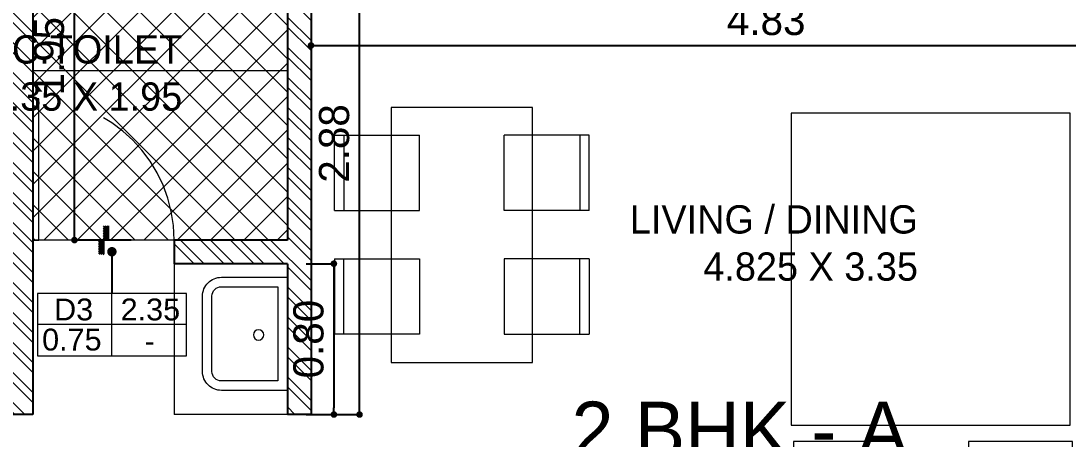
# Model space of a CAD drawing. Header units: metres. Extents: x 494 to 1845, y -666 to 1061.
# Drawn here: x 1412.39 to 1413.098, y 295.124 to 295.407 of the extents above; entities that cross this region are included whole.
import ezdxf
from ezdxf.enums import TextEntityAlignment as Align

# ---------------------------------------------------------------- set-up
doc = ezdxf.new("R2010")
doc.units = ezdxf.units.M
doc.header["$MEASUREMENT"] = 0
doc.linetypes.add('1', pattern=[0])
doc.linetypes.add('ACAD_ISO02W100', pattern=[15, 12, -3])
doc.layers.get('Defpoints').update_dxf_attribs({"color": 12})
for name, color, linetype, lineweight in [('A-Furniture', 8, 'Continuous', 13), ('A-Wall Hatch', 8, 'Continuous', 9), ('DIMENSION', 8, 'Continuous', 5), ('VDA-DOOR', 23, 'Continuous', 5), ('VDA-DW TAGS', 4, 'Continuous', 9), ('VDA-FURNITURE', 8, 'Continuous', 13), ('VDA-HATCH', 8, 'Continuous', 9), ('VDA-PLUMBING', 8, 'Continuous', 13), ('VDA-WALL', 250, 'Continuous', 25)]:
    doc.layers.add(name, color=color, linetype=linetype, lineweight=lineweight)
for name, color, linetype in [('COLUMN', 1, 'Continuous'), ('TILE DROP', 180, '1'), ('VDA-TEXT', 250, '1')]:
    doc.layers.add(name, color=color, linetype=linetype)
doc.styles.add('arial', font='arial.ttf', dxfattribs={"height": 0.3})
doc.styles.add('RS', font='GOTHIC.TTF')
doc.styles.get("Standard").update_dxf_attribs({"font": 'arial.ttf'})
doc.dimstyles.new('SMALL-1', dxfattribs={"dimtxt": 0.16, "dimasz": 0.035, "dimexe": 0, "dimexo": 0.1, "dimgap": 0.05, "dimtad": 1, "dimzin": 0, "dimdsep": 46, "dimtxsty": 'RS', "dimblk": 'DOT', "dimcen": 2.5, "dimclrd": 256, "dimclre": 256, "dimclrt": 5, "dimadec": 0, "dimazin": 0, "dimtfac": 1, "dimtdec": 3, "dimtofl": 0, "dimtmove": 0, "dimatfit": 3, "dimfxl": 0, "dimtolj": 1, "dimtzin": 0, "dimarcsym": 0})
pattern_1 = [(135.0000000000001, (-4.440892098500626e-16, 0.375), (-0.004419417382415919, -0.004419417382415927), [])]

# ---------------------------------------------------------------- blocks, each defined once
blk = doc.blocks.new('zw$DD4')
at = {"layer": 'A-Furniture', "extrusion": (1.204778837184228e-06, -1.515233374796364e-06, 0.9999999999981264)}
for p, q in [((0.300014647655189, 1.352509115007706), (0.2999982098117471, 9.115203283727169e-06)), ((1.050014647655189, 1.352499999920838), (0.300014647655189, 1.352509115007706)), ((1.049998209811747, 0), (1.050014647655189, 1.352499999920838)), ((7.973052561283112e-06, 0.8033122207270935), (1.283455640077591e-05, 1.203312220750377)), ((0.4500128347426653, 1.203306751791388), (1.283455640077591e-05, 1.203312220750377)), ((0.05001283437013626, 1.203311613062397), (0.05000797286629677, 0.8033116131555289)), ((0.4500079732388258, 0.8033067517681047), (0.4500128347426653, 1.203306751791388)), ((0.9000079724937677, 0.8033012826927006), (0.9000128349289298, 1.203301282599568)), ((0.9000128349289298, 1.203301282599568), (1.350012834183872, 1.203295813407749)), ((1.300012834370136, 1.203296421095729), (1.300007972866297, 0.8032964210724458)), ((1.350007972680032, 0.8032958133844659), (1.350012834183872, 1.203295813407749)), ((7.973052561283112e-06, 0.8033122207270935), (0.4500079732388258, 0.8033067517681047)), ((1.350007972680032, 0.8032958132680506), (0.9000079724937677, 0.8033012826927006)), ((4.861503839492798e-06, 0.5473109191516414), (0, 0.1473109192447737)), ((4.861503839492798e-06, 0.5473109192680568), (0.450004861690104, 0.547305449959822)), ((0.04999999981373549, 0.1473103115567937), (0.05000486224889755, 0.5473103114636615)), ((0.450004861690104, 0.547305449959822), (0.4500000001862645, 0.1473054499365389)), ((0.9000048618763685, 0.5472999807680026), (0.900000000372529, 0.1472999808611348)), ((1.35000486113131, 0.5472945119254291), (0.9000048618763685, 0.5472999807680026)), ((1.299999999813735, 0.147295119590126), (1.300004861317575, 0.5472951194969937)), ((1.35000486113131, 0.5472945118090138), (1.350000000558794, 0.147294511902146)), ((0, 0.1473109192447737), (0.4500000001862645, 0.1473054499365389)), ((1.350000000558794, 0.147294511902146), (0.900000000372529, 0.1472999808611348)), ((0.2999982098117471, 9.115203283727169e-06), (1.049998209811747, 0))]:
    blk.add_line(p, q, dxfattribs=at)
blk = doc.blocks.new('zw$FFF1')
at = {"layer": 'A-Furniture', "color": 8, "extrusion": (1.515233374942575e-06, 1.204778837000339e-06, 0.9999999999981264)}
for p, q in [((0.6212500063702464, 2.488734973128885), (0.6212433241307735, 1.938893890124746)), ((1.371250006370246, 2.488725858158432), (0.6212500063702464, 2.488734973128885)), ((1.371243322268128, 1.938725731684826), (1.371250006370246, 2.488725858158432)), ((1.548996269702911, 2.488723697606474), (1.548989587463439, 1.938882614485919)), ((2.298996269702911, 2.488714582519606), (1.548996269702911, 2.488723697606474)), ((2.298989585600793, 1.938714456046), (2.298996269702911, 2.488714582519606)), ((0.7212487906217575, 2.388733757776208), (0.7212421065196395, 1.838733757613227)), ((1.271248790435493, 2.38872707344126), (0.7212487906217575, 2.388733757776208)), ((1.271242106333375, 1.838727073278278), (1.271248790435493, 2.38872707344126)), ((1.648995053954422, 2.388722482253797), (1.648988369852304, 1.838722482090816)), ((2.198995053768158, 2.388715797802433), (1.648995053954422, 2.388722482253797)), ((2.19898836966604, 1.838715797755867), (2.198995053768158, 2.388715797802433)), ((0.6212433241307735, 1.938893890124746), (0.7214021123945713, 1.938733629649505)), ((0.7214021123945713, 1.938733629649505), (0.7212433218955994, 1.93873363151215)), ((1.271243321709335, 1.938726946944371), (1.371243322268128, 1.938725731568411)), ((1.548989587463439, 1.938882614485919), (1.649148375727236, 1.938722354010679)), ((1.649148375727236, 1.938722354010679), (1.648989585228264, 1.938722355989739)), ((2.198989585042, 1.93871567142196), (2.298989584669471, 1.938714456046)), ((0.7212421065196395, 1.838733757613227), (1.271242106333375, 1.838727073278278)), ((1.648988369852304, 1.838722482090816), (2.19898836966604, 1.838715797755867))]:
    blk.add_line(p, q, dxfattribs=at)
at = {"layer": 'A-Furniture', "color": 8, "extrusion": (1.515233371707305e-06, -1.204778841069292e-06, 0.9999999999981264)}
for p, q in [((0.5500000007450581, 1.850006682798266), (9.313225746154785e-10, 1.849999999860302)), ((0, 1.849999999860302), (2.24793329834938e-05, 0)), ((0.5500012151896954, 1.750006682821549), (0.5500000007450581, 1.850006682798266)), ((0.1000012140721083, 1.750001214910299), (0.1000212645158172, 0.1000012150034308)), ((0.6500012148171663, 1.750007897731848), (0.1000012150034308, 1.750001214910299)), ((0.6500212643295527, 0.1000078979413956), (0.6500012148171663, 1.750007897731848)), ((0.6500078989192843, 1.200007897801697), (0.1000078991055489, 1.200001214980148)), ((0.6500145820900798, 0.6500078978715464), (0.1000145813450217, 0.650001215049997)), ((0.6500212643295527, 0.1000078979413956), (0.1000212645158172, 0.1000012150034308)), ((0.5500224800780416, 6.68293796479702e-06), (0.5500212647020817, 0.1000066829146817)), ((0.5500224800780416, 6.68293796479702e-06), (2.24793329834938e-05, 0))]:
    blk.add_line(p, q, dxfattribs=at)
at = {"layer": 'A-Furniture', "color": 8, "extrusion": (1.515233371707305e-06, -1.204778841069291e-06, 0.9999999999981264)}
for p, q in [((2.212546726688743, 1.752808351884596), (0.7327740155160427, 1.752790371072479)), ((0.7327740155160427, 1.752790371072479), (0.7327941320836544, 0.09728157555218786)), ((2.212566843256354, 0.09729955636430532), (2.212546726688743, 1.752808351884596)), ((0.7327941320836544, 0.09728157555218786), (2.212566843256354, 0.09729955636430532))]:
    blk.add_line(p, q, dxfattribs=at)
blk = doc.blocks.new('zw$FB86')
at = {"layer": 'VDA-FURNITURE'}
for points in [[(0, 0.4500000000007276), (0, 0.1000000000003638, 0.4142135623890781), (0.09999999999854481, 0), (0.5, 0, 0.4142135623784227), (0.5999999999985448, 0.1000000000003638), (0.5999999999985448, 0.4500000000007276)], [(0.05000000000291038, 0.4000000000014552), (0.05000000000291038, 0.09999999999672582, 0.4142135623730954), (0.09999999999854481, 0.0499999999992724), (0.5, 0.0499999999992724, 0.4142135623730952), (0.5499999999956344, 0.09999999999854481), (0.5499999999956344, 0.4000000000014552)]]:
    blk.add_lwpolyline(points, format="xyb", close=True, dxfattribs=at)
blk.add_circle((0.2941563244385179, 0.2973085056728451), 0.02777948606671998, dxfattribs=at)
blk = doc.blocks.new('_Dot')
at = {"color": 0, "linetype": 'ByBlock', "lineweight": -2}
blk.add_line((-0.5, 0), (-1, 0), dxfattribs=at)
at = {"color": 0, "linetype": 'ByBlock', "const_width": 0.5}
blk.add_lwpolyline([(-0.25, 0, 1), (0.25, 0, 1)], format="xyb", close=True, dxfattribs=at)
blk = doc.blocks.new('*D415')
at = {"layer": 'Defpoints', "color": 0, "transparency": 16777216}
for p in [(2.161170617069502, -1.580828684596781), (3.290036736101229, -1.580828684596781), (3.290036736101229, -3.53082868459677)]:
    blk.add_point(p, dxfattribs=at)
at = {"layer": 'DIMENSION', "lineweight": -2, "transparency": 16777216}
for p, q in [((2.461170617069501, -1.580828684596781), (2.161170617069502, -1.580828684596781)), ((2.161170617069502, -3.49582868459677), (2.161170617069502, -1.615828684596781)), ((2.461170617069501, -3.53082868459677), (2.161170617069502, -3.53082868459677))]:
    blk.add_line(p, q, dxfattribs=at)
at = {"layer": 'DIMENSION', "lineweight": -2, "transparency": 16777216, "xscale": 0.035, "yscale": 0.035, "zscale": 0.035}
for p, rotation in [((2.161170617069502, -1.580828684596781), 90), ((2.161170617069502, -3.53082868459677), 270)]:
    blk.add_blockref('_Dot', p, dxfattribs=dict(at, rotation=rotation))
at = {"layer": 'DIMENSION', "color": 5, "transparency": 16777216, "insert": (2.027146143921983, -2.555828684596776), "char_height": 0.16, "attachment_point": 5, "rotation": 90, "style": 'RS'}
blk.add_mtext('\\A1;1.95', dxfattribs=at)
blk = doc.blocks.new('0.75M D')
at = {"layer": 'VDA-DOOR'}
for p, q in [((1526.509995614187, 329.5012788683285), (1526.478352412193, 329.5012788683285)), ((1526.478352412193, 329.5012788683285), (1526.478352412193, 328.7518346103166)), ((1526.509995614187, 328.7518346103166), (1526.509995614187, 329.5012788683285)), ((1526.478352412193, 328.7518346103166), (1526.509995614187, 328.7518346103166))]:
    blk.add_line(p, q, dxfattribs=at)
at = {"layer": 'VDA-DOOR', "linetype": 'ACAD_ISO02W100', "ltscale": 0.01}
blk.add_arc((1526.478352412193, 328.7512786623503), 0.7500002060525184, 0.04247130742754696, 90, dxfattribs=at)
blk = doc.blocks.new('*D433')
at = {"layer": 'Defpoints', "color": 0, "transparency": 16777216}
for p in [(3.415036736101229, -1.580828684596781), (8.240036736101274, -1.580828684596781), (8.240036736101274, -2.498410855820623)]:
    blk.add_point(p, dxfattribs=at)
at = {"layer": 'DIMENSION', "lineweight": -2, "transparency": 16777216}
for p, q in [((3.415036736101229, -2.198410855820623), (3.415036736101229, -2.498410855820623)), ((8.240036736101274, -2.198410855820623), (8.240036736101274, -2.498410855820623)), ((3.450036736101229, -2.498410855820623), (8.205036736101274, -2.498410855820623))]:
    blk.add_line(p, q, dxfattribs=at)
at = {"layer": 'DIMENSION', "lineweight": -2, "transparency": 16777216, "xscale": 0.035, "yscale": 0.035, "zscale": 0.035, "rotation": 180}
blk.add_blockref('_Dot', (3.415036736101229, -2.498410855820623), dxfattribs=at)
at = {"layer": 'DIMENSION', "lineweight": -2, "transparency": 16777216, "xscale": 0.035, "yscale": 0.035, "zscale": 0.035}
blk.add_blockref('_Dot', (8.240036736101274, -2.498410855820623), dxfattribs=at)
at = {"layer": 'DIMENSION', "color": 5, "transparency": 16777216, "insert": (5.827536736101138, -2.364386382673104), "char_height": 0.16, "attachment_point": 5, "style": 'RS'}
blk.add_mtext('\\A1;4.83', dxfattribs=at)
blk = doc.blocks.new('*D436')
at = {"layer": 'Defpoints', "color": 0, "transparency": 16777216}
for p in [(3.415036736101229, -1.580828684596781), (3.672161798546767, -1.580828684596781), (3.415036736101229, -4.455828684596781)]:
    blk.add_point(p, dxfattribs=at)
at = {"layer": 'DIMENSION', "lineweight": -2, "transparency": 16777216}
for p, q in [((3.515036736101229, -1.580828684596781), (3.672161798546767, -1.580828684596781)), ((3.672161798546767, -4.420828684596781), (3.672161798546767, -1.615828684596781)), ((3.515036736101229, -4.455828684596781), (3.672161798546767, -4.455828684596781))]:
    blk.add_line(p, q, dxfattribs=at)
at = {"layer": 'DIMENSION', "lineweight": -2, "transparency": 16777216, "xscale": 0.035, "yscale": 0.035, "zscale": 0.035}
for p, rotation in [((3.672161798546767, -1.580828684596781), 90), ((3.672161798546767, -4.455828684596781), 270)]:
    blk.add_blockref('_Dot', p, dxfattribs=dict(at, rotation=rotation))
at = {"layer": 'DIMENSION', "color": 5, "transparency": 16777216, "insert": (3.538137325399249, -3.018328684596781), "char_height": 0.16, "attachment_point": 5, "rotation": 90, "style": 'RS'}
blk.add_mtext('\\A1;2.88', dxfattribs=at)
blk = doc.blocks.new('*D437')
at = {"layer": 'Defpoints', "color": 0, "transparency": 16777216}
for p in [(3.290036736101229, -3.65582868459677), (3.290036736101229, -4.455828684596781), (3.536221782483608, -4.455828684596781)]:
    blk.add_point(p, dxfattribs=at)
at = {"layer": 'DIMENSION', "lineweight": -2, "transparency": 16777216}
for p, q in [((3.390036736101229, -3.65582868459677), (3.536221782483608, -3.65582868459677)), ((3.536221782483608, -3.69082868459677), (3.536221782483608, -4.420828684596781)), ((3.390036736101229, -4.455828684596781), (3.536221782483608, -4.455828684596781))]:
    blk.add_line(p, q, dxfattribs=at)
at = {"layer": 'DIMENSION', "lineweight": -2, "transparency": 16777216, "xscale": 0.035, "yscale": 0.035, "zscale": 0.035}
for p, rotation in [((3.536221782483608, -3.65582868459677), 90), ((3.536221782483608, -4.455828684596781), 270)]:
    blk.add_blockref('_Dot', p, dxfattribs=dict(at, rotation=rotation))
at = {"layer": 'DIMENSION', "color": 5, "transparency": 16777216, "insert": (3.402197309336089, -4.055828684596747), "char_height": 0.16, "attachment_point": 5, "rotation": 90, "style": 'RS'}
blk.add_mtext('\\A1;0.80', dxfattribs=at)
blk = doc.blocks.new('D3 F')
at = {"layer": 'VDA-DW TAGS'}
for p, q in [((1526.935698725297, 319.900243490464), (1526.935698725297, 320.2311180801943)), ((1527.330438929049, 320.0656807853292), (1526.540698725297, 320.0656807853292))]:
    blk.add_line(p, q, dxfattribs=at)
blk.add_lwpolyline([(1527.330438929049, 320.2311180801943), (1526.540698725297, 320.2311180801943), (1526.540698725297, 319.900243490464), (1527.330438929049, 319.900243490464)], close=True, dxfattribs=at)
at = {"layer": 'VDA-DW TAGS', "char_height": 0.1159809851405905, "attachment_point": 8, "style": 'arial'}
for s, insert, width in [('D3', (1526.732992233722, 320.0863422047213), 0.2822932409837917), ('2.35', (1527.139815118083, 320.0863422047213), 0.2822932409837917), ('0.75', (1526.723475923491, 319.9265632193317), 0.275840167237977), ('-', (1527.135912967001, 319.9209049098562), 0.3661736348513708)]:
    blk.add_mtext(s, dxfattribs=dict(at, insert=insert, width=width))
blk = doc.blocks.new('TT-level diff-flat-14')
at = {"layer": 'TILE DROP'}
h = blk.add_hatch(dxfattribs=at)
h.set_pattern_fill('ANSI31', color=256, scale=0.05, angle=90.00000000000006, style=0)
h.set_pattern_definition(pattern_1)
h.paths.add_polyline_path([(-0.07499999999998863, 0.02500000000000568), (-0.07499999999998863, 0), (0, 0), (0, 0.02500000000000568)])
h = blk.add_hatch(dxfattribs=at)
h.set_pattern_fill('ANSI31', color=256, scale=0.05, angle=90.00000000000006, style=0)
h.set_pattern_definition(pattern_1)
h.paths.add_polyline_path([(0, 0), (0, -0.02500000000000568), (0.07499999999998863, -0.02500000000000568), (0.07499999999998863, 0)])
for points in [[(0, 0), (-0.07499999999998863, 0)], [(0.07499999999998863, -0.02500000000000568), (0, -0.02500000000000568), (0, 0), (-0.07499999999998863, 0)]]:
    blk.add_lwpolyline(points, dxfattribs=at)
blk = doc.blocks.new('AFDADSFADSF')
at = {"layer": 'A-Wall Hatch', "ltscale": 0.1}
h = blk.add_hatch(dxfattribs=at)
h.set_pattern_fill('ANSI32', color=256, scale=0.3, angle=270)
h.set_pattern_definition([(315, (5.06503673610132, -8.955828684596781), (0.07954951288348662, 0.07954951288348659), []), (315, (5.06503673610132, -9.008861693096776), (0.07954951288348662, 0.07954951288348659), [])])
h.paths.add_polyline_path([(3.290036736101229, 0.6441713154032414), (3.415036736101229, 0.6441713154032414), (3.415036736101229, 1.544171315403275), (6.765036736101365, 1.544171315403275), (6.765036736101365, -1.880828684596736), (5.515036736101365, -1.880828684596736), (5.515036736101365, -2.005828684596736), (7.240036736101274, -2.005828684596736), (7.240036736101274, -1.880828684596736), (6.890036736101365, -1.880828684596736), (6.890036736101365, -0.5308286845967132), (7.240036736101274, -0.5308286845967132), (7.240036736101274, -0.4058286845967132), (6.890036736101365, -0.4058286845967132), (6.890036736101365, 1.669171315403275), (3.290036736101229, 1.669171315403275)])
h.paths.add_polyline_path([(-1.30996326389868, -6.805828684596747), (-1.18496326389868, -6.805828684596747), (-1.184963263898683, 0.9441713154031959), (0.1650367361012286, 0.9441713154031959), (0.1650367361012286, -0.005828684596792755), (0.2900367361012286, -0.005828684596792755), (0.2900367361012286, 1.069171315403196), (-1.30996326389868, 1.069171315403196)])
h.paths.add_polyline_path([(-0.4349632638986805, -1.580828684596781), (1.81503673610132, -1.580828684596781), (1.81503673610132, -4.455828684596781), (1.94003673610132, -4.455828684596781), (1.94003673610132, -1.580828684596781), (2.31503673610132, -1.580828684596781), (2.31503673610132, -1.455828684596781), (0.2900367361012286, -1.455828684596781), (0.2900367361012286, -0.6058286845968155), (0.1650367361012286, -0.6058286845968155), (0.1650367361012286, -1.455828684596781), (-0.4349632638986805, -1.455828684596781)])
h.paths.add_polyline_path([(2.84003673610141, -5.480828684596759), (4.94003673610132, -5.480828684596759), (4.94003673610132, -8.955828684596781), (5.06503673610132, -8.955828684596781), (5.06503673610132, -5.355828684596759), (2.84003673610141, -5.355828684596759)])
h.paths.add_polyline_path([(7.365036736101274, -5.480828684596759), (7.365036736101274, -7.40582868459677), (7.490036736101274, -7.40582868459677), (7.490036736101274, -5.480828684596759), (8.365036736101274, -5.480828684596759), (8.365036736101274, -0.4058286845967132), (8.240036736101274, -0.4058286845967132), (8.240036736101274, -5.355828684596759), (7.365036736101274, -5.355828684596759)])
h.paths.add_polyline_path([(2.915036736101229, -1.580689237993226), (2.915036736101229, -1.455828684596781), (3.290036736101229, -1.455828684596781), (3.290036736101229, -0.5558286845968041), (3.415036736101229, -0.5558286845968041), (3.415036736101229, -1.455828684596781), (4.31503673610132, -1.455828684596781), (4.31503673610132, -2.005828684596793), (4.19003673610132, -2.005828684596793), (4.19003673610132, -1.580828684596781), (3.415036736101229, -1.580828684596781), (3.415036736101229, -4.455828684596781), (3.290036736101229, -4.455828684596781), (3.290036736101229, -3.65582868459677), (2.69003673610132, -3.65582868459677), (2.69003673610132, -3.53082868459677), (3.290036736101229, -3.53082868459677), (3.290036736101229, -1.580828684596781), (2.920939464753019, -1.580828684596781), (2.920939464753019, -1.580689237993226)])
h.paths.add_polyline_path([(1.215036736101319, -5.480828684596759), (1.81503673610132, -5.480828684596759), (1.81503673610132, -8.955828684596781), (1.94003673610132, -8.955828684596781), (1.94003673610132, -5.355828684596759), (1.215036736101319, -5.355828684596759)])
h.paths.add_polyline_path([(-1.18496326389868, -5.480828684596759), (-1.18496326389868, -5.355828684596759), (-0.5849632638986805, -5.355828684596759), (-0.5849632638986805, -5.480828684596759)])
h.paths.add_polyline_path([(6.865036736101274, -5.480828684596759), (6.865036736101274, -5.355828684596759), (7.365036736101274, -5.355828684596759), (7.365036736101274, -5.480828684596759)])
at = {"layer": 'VDA-HATCH'}
h = blk.add_hatch(dxfattribs=at)
h.set_pattern_fill('ANSI37', color=43)
h.set_pattern_definition([(45, (-42544.27575236411, 14916.82376879091), (-0.08838834764831846, 0.08838834764831846), []), (135, (-42544.27575236411, 14916.82376879091), (-0.08838834764831845, -0.08838834764831843), [])])
h.paths.add_polyline_path([(0.1650367361012286, -1.455828684596781), (-1.18496326389868, -1.455828684596781), (-1.18496326389868, 0.9441713154031959), (0.1650367361012286, 0.9441713154031959)])
h.paths.add_polyline_path([(3.290036736101229, -3.53082868459677), (1.94003673610132, -3.53082868459677), (1.94003673610132, -1.580828684596781), (3.290036736101229, -1.580828684596781)])
at = {"layer": 'VDA-DOOR'}
blk.add_line((2.69003673610132, -3.53082868459677), (1.94003673610132, -3.53082868459677), dxfattribs=at)
at = {"layer": 'VDA-FURNITURE'}
for p, q in [((1.94003673610132, -2.630828684596793), (3.290036736101229, -2.630828684596793)), ((2.69003673610132, -3.65582868459677), (2.69003673610132, -4.455828684596781)), ((3.290036736101229, -4.455828684596781), (2.69003673610132, -4.455828684596781))]:
    blk.add_line(p, q, dxfattribs=at)
at = {"layer": 'VDA-WALL'}
for p, q in [((1.94003673610132, -1.580828684596781), (1.94003673610132, -4.455828684596781)), ((3.290036736101229, -1.580828684596781), (3.290036736101229, -3.53082868459677)), ((3.415036736101229, -1.580828684596781), (3.415036736101229, -4.455828684596781)), ((3.290036736101229, -3.53082868459677), (2.69003673610132, -3.53082868459677)), ((2.69003673610132, -3.53082868459677), (2.69003673610132, -3.65582868459677)), ((3.290036736101229, -3.65582868459677), (2.69003673610132, -3.65582868459677)), ((3.290036736101229, -3.65582868459677), (3.290036736101229, -4.455828684596781)), ((1.94003673610132, -4.455828684596781), (1.81503673610132, -4.455828684596781)), ((3.415036736101229, -4.455828684596781), (3.290036736101229, -4.455828684596781))]:
    blk.add_line(p, q, dxfattribs=at)
at = {"rotation": 90}
blk.add_blockref('TT-level diff-flat-14', (2.31503673610132, -3.53082868459677), dxfattribs=at)
at = {"layer": 'VDA-FURNITURE', "rotation": 180.0000002734221}
for name, p in [('zw$FFF1', (8.171978505208926, -2.759977901105572)), ('zw$DD4', (4.889338885981033, -2.826900274489162))]:
    blk.add_blockref(name, p, dxfattribs=at)
at = {"layer": 'VDA-HATCH'}
for name, p in [('0.75M D', (-1524.538315676092, -332.2826632949134)), ('D3 F', (-1524.576041326769, -324.0445337518576))]:
    blk.add_blockref(name, p, dxfattribs=at)
at = {"layer": 'VDA-PLUMBING', "xscale": -1, "rotation": 270.0000002737259}
blk.add_blockref('zw$FB86', (2.840036736100501, -4.327850345867546), dxfattribs=at)
at = {"layer": 'VDA-TEXT', "char_height": 0.15, "width": 1.314504061156185e-11, "attachment_point": 3, "style": 'arial'}
for s, insert in [('\\pi0.58873;{\\fCentury Gothic|b0|i0|c0|p34;C.TOILET  }\\P\\pi0.47733;{\\fCentury Gothic|b0|i0|c0|p34;1.35 X 1.95}', (2.73253238641837, -2.444316772997979)), ('\\pi0.77845;{\\fCentury Gothic|b0|i0|c0|p34;LIVING / DINING }\\P\\pi1.01105;{\\fCentury Gothic|b0|i0|c0|p34;4.825 X 3.35}', (6.631886733556712, -3.345996512661713))]:
    blk.add_mtext(s, dxfattribs=dict(at, insert=insert))
at = {"layer": 'VDA-TEXT', "color": 1, "insert": (6.579282242295449, -4.387549939136932, 6.238306527275542e-08), "char_height": 0.154743372, "width": 3.915187934693313, "attachment_point": 3}
blk.add_mtext('\\pt10;{\\fCentury Gothic|b0|i0|c0|p34;\\H1.93869x;\\C5;2 BHK - A}\\P\\pt9,10;{\\fCentury Gothic|b0|i0|c0|p34;\\H1.00000x;CARPET:-  70.58 SQ.M/ 759.72 SQ.FT}\\P\\pt10;{\\fCentury Gothic|b0|i0|c0|p34;\\H1.00000x;SALEABLE :- 1048.41 SQ.FT }', dxfattribs=at)
at = {"layer": 'DIMENSION'}
for base, p1, p2, picture, middle in [((2.161170617069502, -1.580828684596781), (3.290036736101229, -3.53082868459677), (3.290036736101229, -1.580828684596781), '*D415', (2.027146143921983, -2.555828684596776)), ((3.672161798546767, -1.580828684596781), (3.415036736101229, -4.455828684596781), (3.415036736101229, -1.580828684596781), '*D436', (3.538137325399249, -3.018328684596781))]:
    dim = blk.add_linear_dim(base=base, p1=p1, p2=p2, angle=90, dimstyle='SMALL-1', dxfattribs=at)
    dim.commit()
    dim.dimension.update_dxf_attribs({"geometry": picture, "text_midpoint": middle})
dim = blk.add_linear_dim(base=(8.240036736101274, -2.498410855820623), p1=(3.415036736101229, -1.580828684596781), p2=(8.240036736101274, -1.580828684596781), dimstyle='SMALL-1', dxfattribs=at)
dim.commit()
dim.dimension.update_dxf_attribs({"geometry": '*D433', "text_midpoint": (5.827536736101138, -2.498410855820623), "dimtype": 160})
dim = blk.add_linear_dim(base=(3.536221782483608, -4.455828684596781), p1=(3.290036736101229, -3.65582868459677), p2=(3.290036736101229, -4.455828684596781), angle=90, dimstyle='SMALL-1', dxfattribs=at)
dim.commit()
dim.dimension.update_dxf_attribs({"geometry": '*D437', "text_midpoint": (3.536221782483608, -4.055828684596747), "dimtype": 160})
blk.add_leader([(2.359657398527133, -3.592510836901795), (2.359657398527133, -3.813415671662938)], dimstyle='SMALL-1', override={"dimasz": 0.05, "dimclrd": 4, "dimldrblk": 'Dot'}, dxfattribs=at)
blk = doc.blocks.new('FDSAFSDF')
blk.add_blockref('AFDADSFADSF', (62.83357955039264, 7.797955359305263))
at = {"layer": 'COLUMN', "style": 'arial'}
blk.add_attdef('SA2', text='', height=0.2, dxfattribs=at).set_placement((21.53670828670693, 0.02305344436393852), align=Align.CENTER)

msp = doc.modelspace()

# ---------------------------------------------------------------- block references
at = {"xscale": 0.1275773978688646, "yscale": 0.1275773978688646, "zscale": 0.1275773978688646}
msp.add_blockref('FDSAFSDF', (1404.134411746743, 294.7141080966324), dxfattribs=at)

doc.saveas('drawing.dxf')
